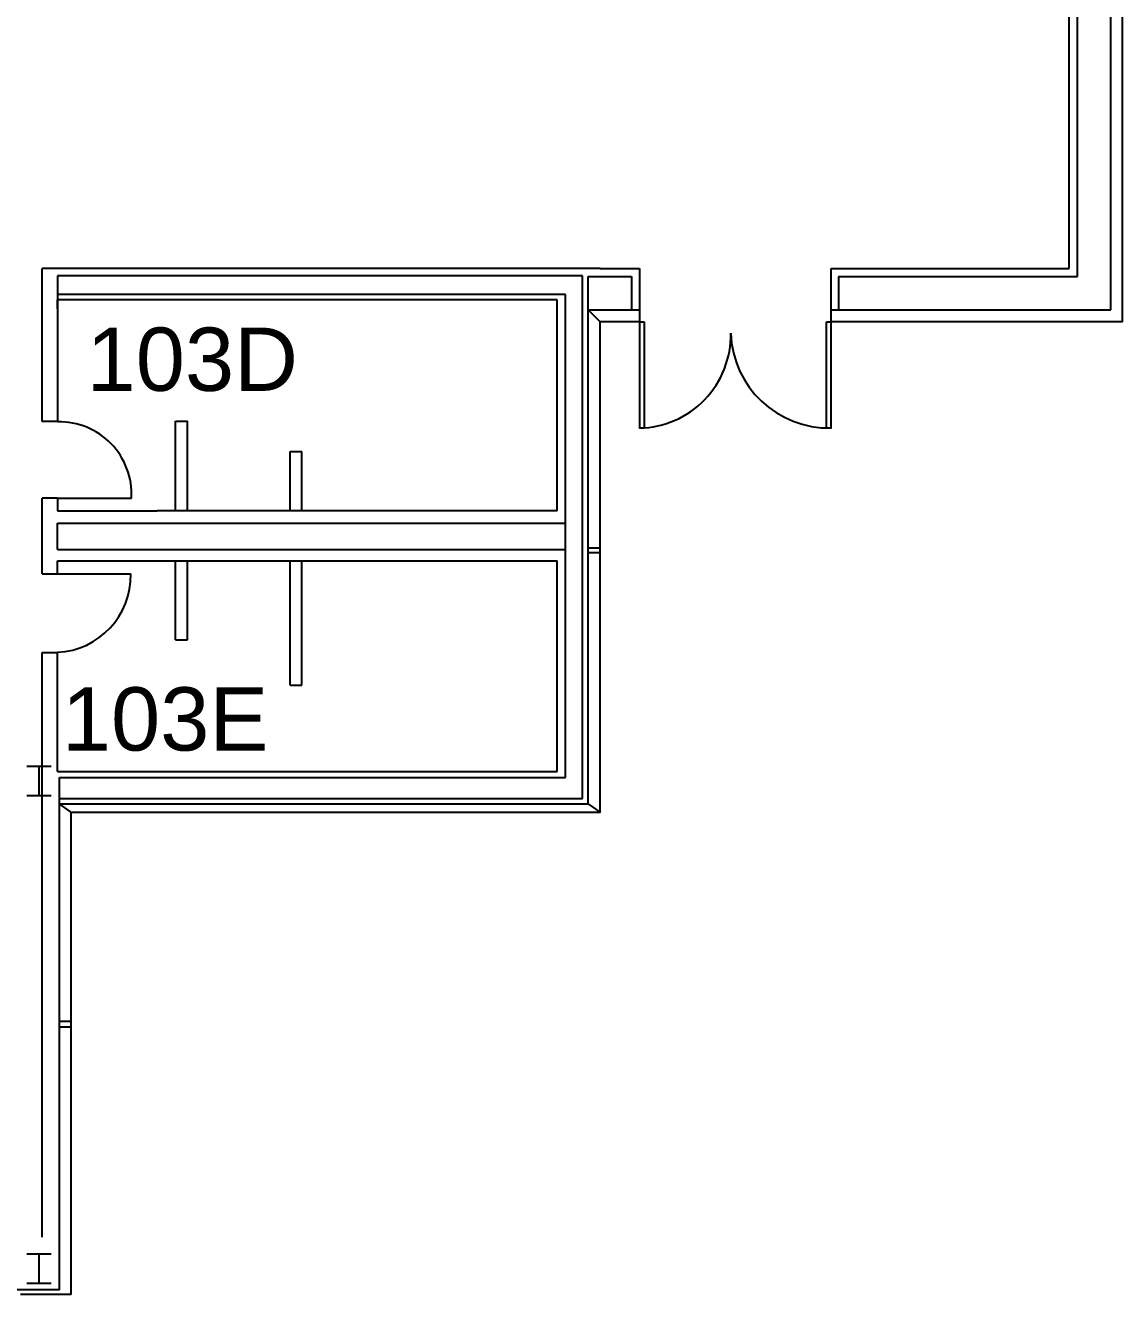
# Model space of a CAD drawing. Header units: inches. Extents: x -3488 to 2453, y 689 to 3968.
# Drawn here: x 1711 to 2257, y 1801 to 2433 of the extents above; entities that cross this region are included whole.
import ezdxf

# ---------------------------------------------------------------- set-up
doc = ezdxf.new("R2010")
doc.units = ezdxf.units.IN
doc.header["$LTSCALE"] = 96
doc.header["$MEASUREMENT"] = 0
for name, color, linetype in [('A-DOOR', 4, 'CONTINUOUS'), ('A-PFLR-TEXT', 3, 'CONTINUOUS'), ('A-WALL', 5, 'CONTINUOUS'), ('S-COLS', 6, 'CONTINUOUS')]:
    doc.layers.add(name, color=color, linetype=linetype)
doc.styles.get("Standard").update_dxf_attribs({"font": 'arial.ttf'})

msp = doc.modelspace()

# ---------------------------------------------------------------- linework, layer by layer
at = {"layer": 'A-DOOR'}
for p, q in [((2016.54, 2285.39), (2018.78, 2285.39)), ((2016.54, 2285.39), (2016.54, 2232.28)), ((2018.78, 2285.39), (2018.78, 2232.28)), ((2109.68, 2232.23), (2109.68, 2285.39)), ((2109.68, 2285.39), (2111.9, 2285.39)), ((2111.9, 2232.28), (2111.9, 2285.39)), ((1726.97, 2197.64), (1763.71, 2197.64)), ((1726.98, 2159.84), (1763.37, 2159.84))]:
    msp.add_line(p, q, dxfattribs=at)
for centre, radius, start, end in [((2015.74, 2278.72), 46.23, 270.9943, 1.20908), ((2110.8, 2281.37), 48.87, 181.93904, 271.29529), ((1727.76, 2199.59), 36, 356.90096, 91.26083), ((1725.07, 2159.13), 38.31, 272.8689, 1.0501)]:
    msp.add_arc(centre, radius, start, end, dxfattribs=at)
at = {"layer": 'A-WALL'}
for p, q in [((2230.34, 2311.85), (2230.34, 3011.57)), ((2234.49, 2307.86), (2234.49, 3011.57)), ((2251.1, 2291.25), (2251.1, 3011.57)), ((2256.96, 2285.39), (2256.96, 3011.57)), ((1719.28, 2235.75), (1719.28, 2311.85)), ((1997.04, 2311.85), (1719.28, 2311.85)), ((1726.98, 2308.29), (1726.98, 2235.58)), ((1988.15, 2308.29), (1726.98, 2308.29)), ((1988.15, 2048.1), (1988.15, 2308.29)), ((1991.03, 2307.86), (2012.52, 2307.86)), ((1991.03, 2045.21), (1991.03, 2307.86)), ((1996.97, 2311.85), (2016.54, 2311.85)), ((2012.52, 2307.86), (2012.52, 2291.25)), ((2016.54, 2311.85), (2016.54, 2285.39)), ((2111.9, 2311.85), (2230.34, 2311.85)), ((2111.9, 2285.39), (2111.9, 2311.85)), ((2115.6, 2307.86), (2234.49, 2307.86)), ((2115.6, 2307.86), (2115.6, 2291.25)), ((1979.77, 2298.97), (1726.98, 2298.97)), ((1975.58, 2296.24), (1726.98, 2296.24)), ((1726.98, 2291.74), (1726.98, 2296.24)), ((1975.58, 2191.23), (1975.58, 2296.24)), ((1979.77, 2058.61), (1979.77, 2298.97)), ((1991.03, 2291.25), (2016.54, 2291.25)), ((1991.03, 2291.25), (1997.04, 2285.39)), ((2111.9, 2291.25), (2251.1, 2291.25)), ((1997.04, 2041.05), (1997.04, 2285.39)), ((2016.54, 2285.39), (1997.04, 2285.39)), ((2256.96, 2285.39), (2111.9, 2285.39)), ((1726.97, 2235.75), (1719.28, 2235.75)), ((1785.68, 2191.23), (1785.68, 2235.82)), ((1785.68, 2235.82), (1791.54, 2235.82)), ((1791.54, 2191.23), (1791.54, 2235.82)), ((1842.63, 2191.23), (1842.63, 2220.72)), ((1842.63, 2220.72), (1848.48, 2220.72)), ((1848.48, 2191.23), (1848.48, 2220.72)), ((1726.97, 2197.64), (1719.28, 2197.64)), ((1719.28, 2159.84), (1719.28, 2197.64)), ((1726.98, 2197.64), (1726.98, 2191.23)), ((1726.98, 2191.23), (1770.67, 2191.23)), ((1770.67, 2191.23), (1776.53, 2191.23)), ((1975.58, 2191.23), (1776.53, 2191.23)), ((1726.97, 2185.21), (1979.77, 2185.21)), ((1726.97, 2171.97), (1726.97, 2185.21)), ((1726.97, 2171.97), (1979.77, 2171.97)), ((1991.03, 2172.9), (1997.04, 2172.9)), ((1997.04, 2170.38), (1991.03, 2170.38)), ((1726.97, 2166.36), (1770.67, 2166.36)), ((1726.97, 2159.84), (1726.97, 2166.36)), ((1770.67, 2166.36), (1776.53, 2166.36)), ((1776.53, 2166.36), (1975.58, 2166.36)), ((1785.68, 2127.03), (1785.68, 2166.36)), ((1791.54, 2127.03), (1791.54, 2166.36)), ((1842.63, 2104.58), (1842.63, 2166.36)), ((1848.48, 2104.58), (1848.48, 2166.36)), ((1975.58, 2061.51), (1975.58, 2166.36)), ((1719.28, 2159.84), (1726.98, 2159.84)), ((1785.68, 2127.03), (1791.54, 2127.03)), ((1719.28, 2058.61), (1719.28, 2120.7)), ((1719.28, 2120.7), (1726.98, 2120.7)), ((1726.97, 2061.51), (1726.97, 2120.7)), ((1842.63, 2104.58), (1848.48, 2104.58)), ((1726.97, 2061.51), (1975.58, 2061.51)), ((1719.28, 1829.78), (1719.28, 2058.61)), ((1727.86, 1803.59), (1727.86, 2058.61)), ((1727.86, 2058.61), (1979.77, 2058.61)), ((1727.86, 2048.1), (1988.15, 2048.1)), ((1991.03, 2045.21), (1727.86, 2045.21)), ((1727.86, 2045.21), (1733.72, 2041.05)), ((1733.72, 1801.19), (1733.72, 2041.05)), ((1997.04, 2041.05), (1733.72, 2041.05)), ((1991.16, 2045.21), (1997.17, 2041.05)), ((1727.86, 1937.31), (1733.72, 1937.31)), ((1727.86, 1934.43), (1733.72, 1934.43)), ((1727.86, 1803.59), (1621.33, 1803.59)), ((1733.72, 1801.19), (1708.5, 1801.19))]:
    msp.add_line(p, q, dxfattribs=at)
at = {"layer": 'S-COLS'}
for p, q in [((1723.72, 2064), (1711.72, 2064)), ((1717.72, 2049.44), (1717.72, 2064)), ((1723.72, 2049.44), (1711.72, 2049.44)), ((1723.72, 1821.37), (1711.72, 1821.37)), ((1717.72, 1806.8), (1717.72, 1821.37)), ((1723.72, 1806.8), (1711.72, 1806.8))]:
    msp.add_line(p, q, dxfattribs=at)

# ---------------------------------------------------------------- texts
at = {"layer": 'A-PFLR-TEXT'}
for s, p in [('103D', (1741.39, 2250.97)), ('103E', (1729.07, 2071.94))]:
    msp.add_text(s, height=31.5, dxfattribs=at).set_placement(p)

doc.saveas('drawing.dxf')
